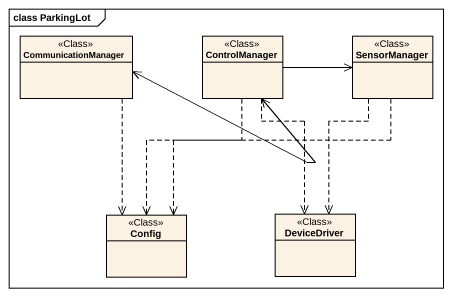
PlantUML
@startuml
mainframe class ParkingLot
hide circle
hide empty members
class CommunicationManager <<Class>>
class ControlManager <<Class>>
class SensorManager <<Class>>
class Config <<Class>>
class DeviceDriver <<Class>>
CommunicationManager <-right-> ControlManager
CommunicationManager ..> Config
ControlManager -right-> SensorManager
ControlManager ..> Config
ControlManager ..> DeviceDriver
SensorManager ..> Config
SensorManager ..> DeviceDriver
@enduml
